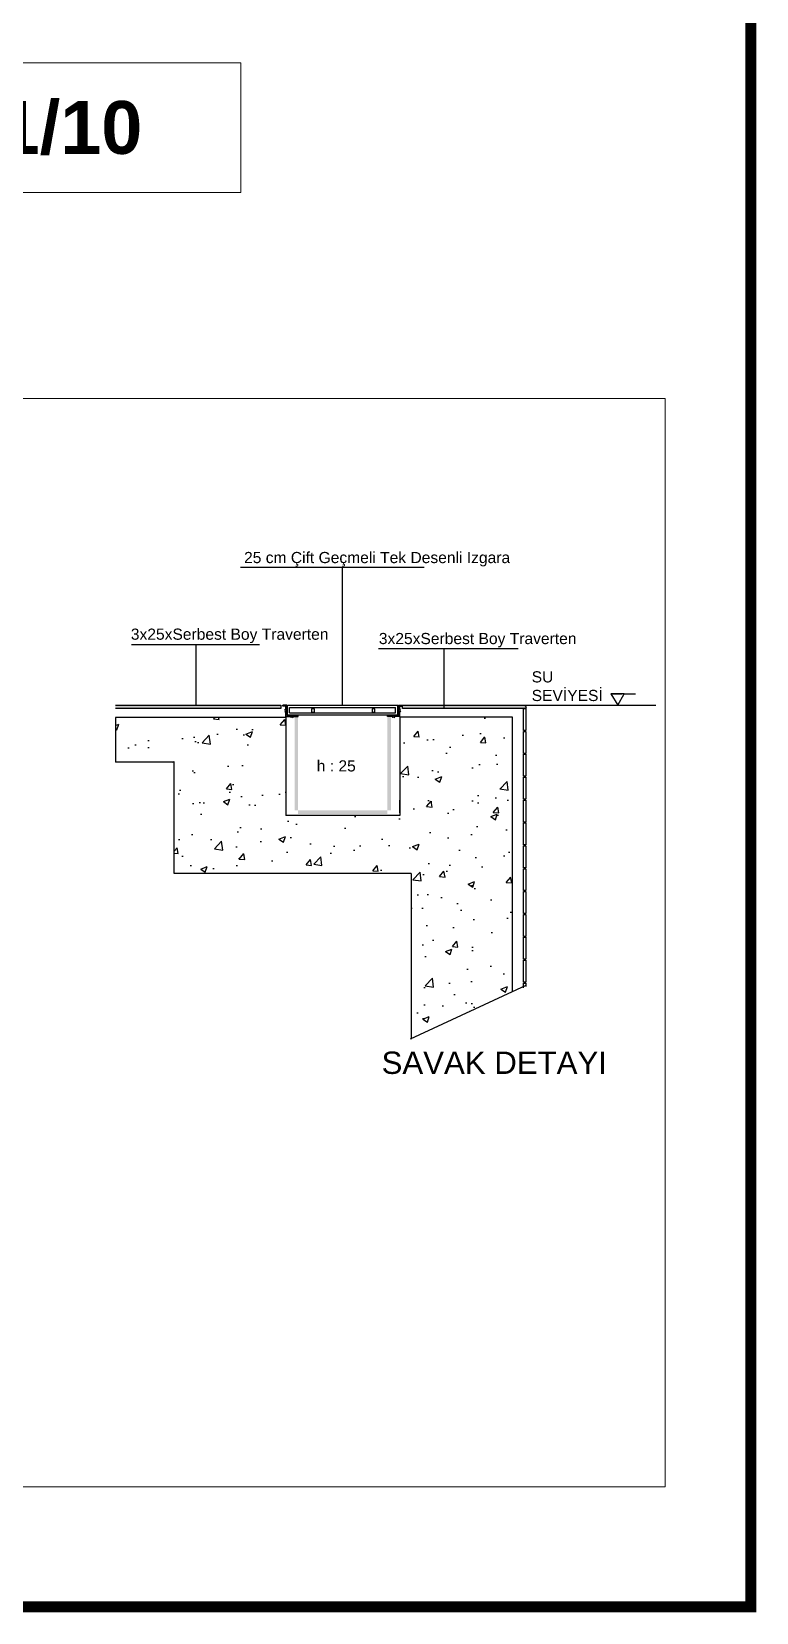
# Model space of a CAD drawing. Header units: millimetres. Extents: x 14753 to 45183, y 5640 to 19518.
# Drawn here: x 44534 to 45183, y 15618 to 17033 of the extents above; entities that cross this region are included whole.
import ezdxf

# ---------------------------------------------------------------- set-up
doc = ezdxf.new("R2010")
doc.units = ezdxf.units.MM
doc.layers.add('1', color=7, linetype='Continuous', lineweight=0)
doc.layers.add('k ic olcu', color=254, linetype='Continuous', lineweight=18)
for name, color, linetype in [('AY', 7, 'Continuous'), ('kesit3', 93, 'Continuous'), ('M-BİLGİ-YAZI', 20, 'Continuous')]:
    doc.layers.add(name, color=color, linetype=linetype)
doc.styles.add('MTX03', font='arialbd.ttf')
doc.styles.add('Style-Arial', font='arial.ttf')

# ---------------------------------------------------------------- blocks, each defined once
blk = doc.blocks.new('SAVAKDETAY')
for points in [[(37596, 2452.5), (37596, 2449.4), (37644, 2449.4), (37644, 2452.5)], [(37744, 2449.4), (37744, 2452.5), (37644, 2452.5), (37644, 2449.4)]]:
    blk.add_hatch(color=256).paths.add_polyline_path(points)
h = blk.add_hatch(color=256)
edge = h.paths.add_edge_path()
edge.add_line((37853.2, 2452.5), (37961.6, 2452.5))
edge.add_arc((37961.6, 2450.5), 2, 0, 90, ccw=False)
edge.add_line((37963.6, 2450.5), (37963.6, 2449.5))
edge.add_line((37963.6, 2449.5), (37853.2, 2449.5))
edge.add_line((37853.2, 2449.5), (37853.2, 2452.5))
h = blk.add_hatch()
h.set_pattern_fill('AR-CONC', color=256, scale=0.328)
h.set_pattern_definition([(50, (28654.347, 11593.575), (59.75657, -5.22802), [6.2484, -68.7324]), (355, (28654.35, 11593.575), (-11.55984, 62.66665), [4.99872, -54.9861]), (100.45144, (28659.327, 11593.14), (48.19673, 57.43862), [5.31032, -58.4136]), (46.1842, (28654.35, 11610.24), (88.91393, -13.7899), [9.3726, -103.0986]), (96.63556, (28661.76, 11609.09), (77.86856, 81.15577), [7.9655, -87.6205]), (351.18415, (28654.35, 11610.24), (77.86856, 81.1558), [7.4981, -82.4788]), (21, (28662.68, 11606.07), (49.72952, -33.54299), [6.2484, -68.7324]), (326, (28662.68, 11606.07), (20.27107, 60.41365), [4.99872, -54.98592]), (71.45144, (28666.82, 11603.277), (70.00059, 26.87067), [5.31032, -58.4135]), (37.5, (28654.347, 11593.575), (1.013062, 27.734053), [0, -54.31942, 0, -55.81904, 0, -55.1942]), (7.5, (28654.347, 11593.575), (21.91685, 32.85923), [0, -31.825184, 0, -53.069744, 0, -21.03628]), (327.5, (28635.769, 11593.575), (44.473715, -1.879028), [0, -20.828, 0, -64.98336, 0, -86.22792]), (317.5, (28627.437, 11593.575), (48.58637, 8.33989), [0, -27.0764, 0, -43.15562, 0, -61.23432])])
h.paths.add_polyline_path([(37860.9, 2301.9), (37860.9, 2154), (37951.7, 2195.9), (37951.7, 2441.6), (37850.6, 2441.6), (37850.6, 2353.6), (37748.6, 2353.6), (37748.6, 2441.4), (37596, 2441.4), (37596, 2401.4), (37648.6, 2401.4), (37648.6, 2301.9)])
h = blk.add_hatch(color=256)
h.paths.add_polyline_path([(37839.6, 2442.6), (37839.6, 2358.2), (37842.7, 2358.2), (37842.7, 2442.6)])
h.paths.add_polyline_path([(37756.4, 2442.6), (37756.4, 2358.2), (37759.6, 2358.2), (37759.6, 2442.6)])
h.paths.add_polyline_path([(37759.6, 2355), (37839.6, 2355), (37839.6, 2358.2), (37759.6, 2358.2)])
for p, q in [((37746, 2451.5), (37746, 2452.5)), ((37749.6, 2452.5), (37746, 2452.5)), ((37748.6, 2451.5), (37746, 2451.5)), ((37747.8, 2448.5), (37748.1, 2448.7)), ((37748.3, 2447.5), (37747.8, 2448.5)), ((37748.6, 2447.9), (37748.1, 2448.7)), ((37748.6, 2447.9), (37748.6, 2451.5)), ((37749.6, 2443.3), (37749.6, 2452.5)), ((37749.6, 2443.3), (37749.6, 2452.5)), ((37749.6, 2446), (37749.6, 2450.1)), ((37750, 2443.7), (37750, 2452.5)), ((37750, 2443.7), (37750, 2452.5)), ((37750, 2452.5), (37848.8, 2452.5)), ((37752, 2445.7), (37752, 2450.5)), ((37752, 2450.5), (37846.8, 2450.5)), ((37846.8, 2445.7), (37846.8, 2450.5)), ((37848.8, 2443.7), (37848.8, 2452.5)), ((37849.6, 2452.5), (37853.2, 2452.5)), ((37849.6, 2443.3), (37849.6, 2452.5)), ((37849.6, 2446), (37849.6, 2450.1)), ((37850.6, 2447.9), (37850.6, 2451.5)), ((37850.6, 2451.5), (37853.2, 2451.5)), ((37850.6, 2447.9), (37851, 2448.7)), ((37850.8, 2447.5), (37851.3, 2448.5)), ((37851.3, 2448.5), (37851, 2448.7)), ((37853.2, 2451.5), (37853.2, 2452.5)), ((37964.5, 2450), (37964.5, 2450)), ((37964.5, 2450), (37964.5, 2450)), ((37596, 2441.4), (37596, 2401.4)), ((37748.6, 2441.4), (37596, 2441.4)), ((37748.3, 2447.5), (37747.8, 2446.6)), ((37747.8, 2446.6), (37748.1, 2446.4)), ((37748.6, 2447.1), (37748.1, 2446.4)), ((37748.6, 2442.3), (37748.6, 2447.1)), ((37748.6, 2442.3), (37753.8, 2442.3)), ((37748.6, 2441.4), (37748.6, 2353.6)), ((37749.6, 2443.3), (37759.6, 2443.3)), ((37750, 2443.7), (37848.8, 2443.7)), ((37752, 2445.7), (37846.8, 2445.7)), ((37753.8, 2442.3), (37753, 2441.8)), ((37753.2, 2441.5), (37753, 2441.8)), ((37754.2, 2442), (37753.2, 2441.5)), ((37754.2, 2442), (37755.1, 2441.5)), ((37754.6, 2442.3), (37755.3, 2441.8)), ((37754.6, 2442.3), (37759.6, 2442.3)), ((37755.1, 2441.5), (37755.3, 2441.8)), ((37759.6, 2442.3), (37759.6, 2443.3)), ((37768.8, 2443.7), (37848.8, 2443.7)), ((37839.6, 2442.3), (37839.6, 2443.3)), ((37849.6, 2443.3), (37839.6, 2443.3)), ((37844.6, 2442.3), (37839.6, 2442.3)), ((37844.6, 2442.3), (37843.8, 2441.8)), ((37844, 2441.5), (37843.8, 2441.8)), ((37845, 2442), (37844, 2441.5)), ((37845, 2442), (37845.9, 2441.5)), ((37845.4, 2442.3), (37846.1, 2441.8)), ((37850.6, 2442.3), (37845.4, 2442.3)), ((37845.9, 2441.5), (37846.1, 2441.8)), ((37850.6, 2442.3), (37850.6, 2447.1)), ((37850.6, 2447.1), (37851, 2446.4)), ((37951.7, 2441.6), (37850.6, 2441.6)), ((37850.6, 2441.6), (37850.6, 2353.6)), ((37850.8, 2447.5), (37851.3, 2446.6)), ((37851.3, 2446.6), (37851, 2446.4)), ((37951.7, 2195.9), (37951.7, 2441.6)), ((37648.6, 2401.4), (37596, 2401.4)), ((37648.6, 2301.9), (37648.6, 2401.4)), ((37850.6, 2356.1), (37850.6, 2367.5)), ((37951.7, 2356.1), (37951.7, 2367.5)), ((37850.6, 2353.6), (37748.6, 2353.6)), ((37860.9, 2301.9), (37648.6, 2301.9)), ((37860.9, 2301.9), (37860.9, 2153.6)), ((37963.7, 2201.4), (37860.1, 2153.6))]:
    blk.add_line(p, q)
for points in [[(37596, 2452.5), (37744, 2452.5), (37744, 2449.4), (37596, 2449.4)], [(37728, 2452.5), (37744, 2452.5), (37744, 2449.4), (37728, 2449.4)], [(37961.6, 2199.5), (37961.6, 2203.7), (37963.6, 2203.7), (37963.6, 2200.5)]]:
    blk.add_lwpolyline(points)
for points in [[(37771.7, 2449.2), (37771.7, 2446.3), (37774.3, 2446.3), (37774.3, 2449.2)], [(37825.8, 2449.2), (37825.8, 2446.3), (37828.4, 2446.3), (37828.4, 2449.2)], [(37961.6, 2449.5), (37963.6, 2449.5), (37963.6, 2429.8), (37961.6, 2429.8)], [(37961.6, 2429), (37963.6, 2429), (37963.6, 2409.3), (37961.6, 2409.3)], [(37961.6, 2408.5), (37963.6, 2408.5), (37963.6, 2388.8), (37961.6, 2388.8)], [(37961.6, 2388), (37963.6, 2388), (37963.6, 2368.3), (37961.6, 2368.3)], [(37961.6, 2367.4), (37963.6, 2367.4), (37963.6, 2347.8), (37961.6, 2347.8)], [(37961.6, 2347), (37963.6, 2347), (37963.6, 2327.4), (37961.6, 2327.4)], [(37961.6, 2326.6), (37963.6, 2326.6), (37963.6, 2306.9), (37961.6, 2306.9)], [(37961.6, 2306.1), (37963.6, 2306.1), (37963.6, 2286.5), (37961.6, 2286.5)], [(37961.6, 2285.6), (37963.6, 2285.6), (37963.6, 2266), (37961.6, 2266)], [(37961.6, 2265.2), (37963.6, 2265.2), (37963.6, 2245.5), (37961.6, 2245.5)], [(37961.6, 2244.7), (37963.6, 2244.7), (37963.6, 2225), (37961.6, 2225)], [(37961.6, 2224.2), (37963.6, 2224.2), (37963.6, 2204.5), (37961.6, 2204.5)]]:
    blk.add_lwpolyline(points, close=True)
blk.add_lwpolyline([(37853.2, 2452.5), (37961.6, 2452.5, -0.414214), (37963.6, 2450.5), (37963.6, 2449.5), (37853.2, 2449.5)], format="xyb", close=True)
at = {"layer": 'M-BİLGİ-YAZI'}
for p, q in [((37708.1, 2575.9), (37872.5, 2575.9)), ((37799.4, 2452.5), (37799.4, 2575.9)), ((37725.1, 2506.6), (37610.3, 2506.6)), ((37668.4, 2452.5), (37668.4, 2506.6)), ((37956.6, 2502.8), (37831.6, 2502.8)), ((37890.5, 2449.6), (37890.5, 2502.8)), ((38039.8, 2462.7), (38049.4, 2462.7)), ((38051.7, 2462.7), (38061.8, 2462.7)), ((37961.6, 2452.5), (38080, 2452.5))]:
    blk.add_line(p, q, dxfattribs=at)
blk.add_lwpolyline([(38051.7, 2462.7), (38039.8, 2462.7), (38045.8, 2452.5), (38051.7, 2462.7)], dxfattribs=at)
at = {"layer": 'M-BİLGİ-YAZI', "style": 'Style-Arial'}
for s, p in [('25 cm Çift Geçmeli Tek Desenli Izgara', (37711.2, 2579.6)), ('3x25xSerbest Boy Traverten', (37609.8, 2511)), ('3x25xSerbest Boy Traverten', (37831.9, 2507.1)), ('h : 25', (37776.3, 2393.1))]:
    blk.add_text(s, height=10, dxfattribs=at).set_placement(p)
for s, insert, char_height, width, attachment_point in [('SU SEVİYESİ ', (37968.8, 2482.8), 10, 4, 1), ('\\farial|b0|i0|c162|p34;SAVAK DETAYI', (38036.2, 2122.1), 20, 5158.715, 9)]:
    blk.add_mtext(s, dxfattribs=dict(at, insert=insert, char_height=char_height, width=width, attachment_point=attachment_point))

msp = doc.modelspace()

# ---------------------------------------------------------------- linework, layer by layer
at = {"layer": '1', "color": 9, "linetype": 'ByBlock'}
for p, q in [((43667.1, 17004.7, 574.2), (44721.3, 17004.7, 574.2)), ((44721.3, 17004.7, 574.2), (44721.3, 16888.6, 574.2)), ((44721.3, 16888.6, 574.2), (43667.1, 16888.6, 574.2))]:
    msp.add_line(p, q, dxfattribs=at)
at = {"layer": 'k ic olcu'}
msp.add_lwpolyline([(45101.3, 16704.2), (43504.9, 16704.2), (43504.9, 15730), (45101.3, 15730)], close=True, dxfattribs=at)
at = {"layer": 'kesit3', "color": 20, "const_width": 10}
msp.add_lwpolyline([(39033.4, 19512.6), (45177.9, 19512.6), (45177.9, 15622.6), (39033.4, 15622.6)], close=True, dxfattribs=at)

# ---------------------------------------------------------------- block references
msp.add_blockref('SAVAKDETAY', (7012.9, 13977.2))

# ---------------------------------------------------------------- texts
at = {"layer": 'AY', "style": 'MTX03'}
msp.add_text('ROGAR DETAYI OLCEK : 1/10', height=47.348, dxfattribs=at).set_placement((43688.6, 16923.1, 574.2))

doc.saveas('drawing.dxf')
